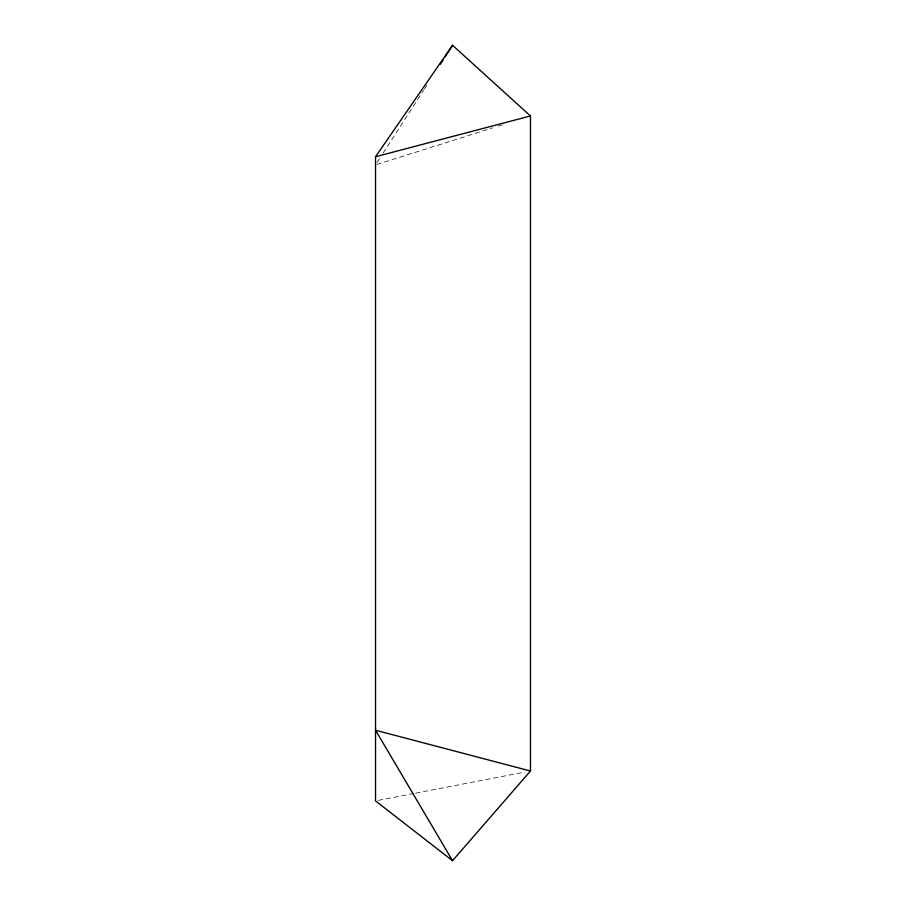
<?xml version="1.0" encoding="UTF-8"?>
<svg xmlns="http://www.w3.org/2000/svg" width="906" height="906" viewBox="0 0 906 906"><rect width="100%" height="100%" fill="white"/><g stroke="black" fill="none" stroke-linecap="round" stroke-linejoin="round"><path stroke-width="0.68" stroke-dasharray="4.53 3.4" d="M377.066 162.525L380.112 157.791M383.159 153.046L423.566 90.294M424.325 89.116L427.383 84.371M376.885 164.462L492.739 127.882M498.13 126.183L503.521 124.473M378.3 800.372L414.269 793.43M415.65 793.158L524.925 772.071"/><path stroke-width="1.36" d="M440.339 64.247L443.385 59.513M444.914 57.146L452.536 45.3L530.463 115.968L530.463 771.006L452.536 860.7L375.537 800.904L375.537 156.738L452.536 45.3M375.537 156.738L530.463 115.968M530.463 771.006L375.537 730.236L452.536 860.7"/></g></svg>
